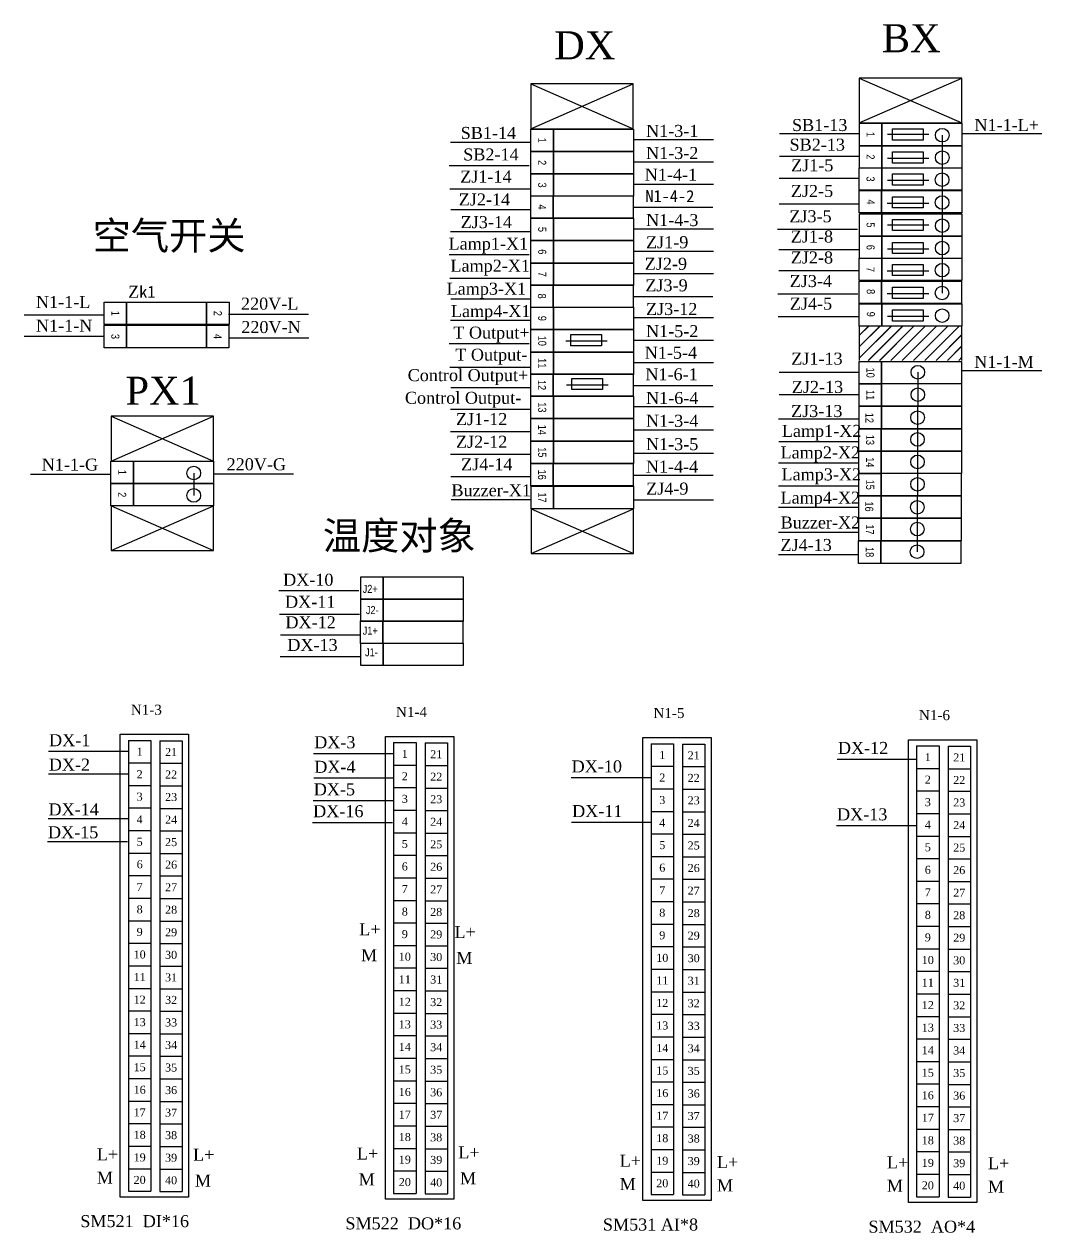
# Model space of a CAD drawing. Header units: millimetres. Extents: x 7991 to 14293, y 2067 to 5530.
# Drawn here: x 11749 to 14293, y 2510 to 5530 of the extents above; entities that cross this region are included whole.
import ezdxf

# ---------------------------------------------------------------- set-up
doc = ezdxf.new("R2010")
doc.units = ezdxf.units.MM
doc.layers.add('标注1', color=7, linetype='Continuous')
doc.styles.add('样式 1', font='times.ttf')

# ---------------------------------------------------------------- blocks, each defined once
blk = doc.blocks.new('*T1')
at = {"color": 0, "linetype": 'ByBlock', "lineweight": -2, "transparency": 16777216}
for p, q in [((0, 0), (56, 0)), ((0, 0), (0, -1126.7)), ((56, 0), (56, -1126.7)), ((0, -56.3), (56, -56.3)), ((0, -112.7), (56, -112.7)), ((0, -169), (56, -169)), ((0, -225.3), (56, -225.3)), ((0, -281.7), (56, -281.7)), ((0, -338), (56, -338)), ((0, -394.3), (56, -394.3)), ((0, -450.7), (56, -450.7)), ((0, -507), (56, -507)), ((0, -563.3), (56, -563.3)), ((0, -619.7), (56, -619.7)), ((0, -676), (56, -676)), ((0, -732.3), (56, -732.3)), ((0, -788.7), (56, -788.7)), ((0, -845), (56, -845)), ((0, -901.3), (56, -901.3)), ((0, -957.7), (56, -957.7)), ((0, -1014), (56, -1014)), ((0, -1070.3), (56, -1070.3)), ((0, -1126.7), (56, -1126.7))]:
    blk.add_line(p, q, dxfattribs=at)
at = {"color": 0, "transparency": 16777216, "char_height": 20, "width": 53, "attachment_point": 5, "style": '样式 1'}
for s, insert in [('1', (28, -28.2)), ('2', (28, -84.5)), ('3', (28, -140.8)), ('4', (28, -197.2)), ('5', (28, -253.5)), ('6', (28, -309.8)), ('7', (28, -366.2)), ('8', (28, -422.5)), ('9', (28, -478.8)), ('10', (28, -535.2)), ('11', (28, -591.5)), ('12', (28, -647.8)), ('13', (28, -704.2)), ('14', (28, -760.5)), ('15', (28, -816.8)), ('16', (28, -873.2)), ('17', (28, -929.5)), ('18', (28, -985.8)), ('19', (28, -1042.2)), ('20', (28, -1098.5))]:
    blk.add_mtext(s, dxfattribs=dict(at, insert=insert))
blk = doc.blocks.new('*T39')
at = {"color": 0, "linetype": 'ByBlock', "lineweight": -2, "transparency": 16777216}
for p, q in [((0, 0), (56, 0)), ((0, 0), (0, -1126.7)), ((56, 0), (56, -1126.7)), ((0, -56.3), (56, -56.3)), ((0, -112.7), (56, -112.7)), ((0, -169), (56, -169)), ((0, -225.3), (56, -225.3)), ((0, -281.7), (56, -281.7)), ((0, -338), (56, -338)), ((0, -394.3), (56, -394.3)), ((0, -450.7), (56, -450.7)), ((0, -507), (56, -507)), ((0, -563.3), (56, -563.3)), ((0, -619.7), (56, -619.7)), ((0, -676), (56, -676)), ((0, -732.3), (56, -732.3)), ((0, -788.7), (56, -788.7)), ((0, -845), (56, -845)), ((0, -901.3), (56, -901.3)), ((0, -957.7), (56, -957.7)), ((0, -1014), (56, -1014)), ((0, -1070.3), (56, -1070.3)), ((0, -1126.7), (56, -1126.7))]:
    blk.add_line(p, q, dxfattribs=at)
at = {"color": 0, "transparency": 16777216, "char_height": 20, "width": 53, "attachment_point": 5, "style": '样式 1'}
for s, insert in [('21', (28, -28.2)), ('22', (28, -84.5)), ('23', (28, -140.8)), ('24', (28, -197.2)), ('25', (28, -253.5)), ('26', (28, -309.8)), ('27', (28, -366.2)), ('28', (28, -422.5)), ('29', (28, -478.8)), ('30', (28, -535.2)), ('31', (28, -591.5)), ('32', (28, -647.8)), ('33', (28, -704.2)), ('34', (28, -760.5)), ('35', (28, -816.8)), ('36', (28, -873.2)), ('37', (28, -929.5)), ('38', (28, -985.8)), ('39', (28, -1042.2)), ('40', (28, -1098.5))]:
    blk.add_mtext(s, dxfattribs=dict(at, insert=insert))
blk = doc.blocks.new('*T40')
at = {"color": 0, "linetype": 'ByBlock', "lineweight": -2, "transparency": 16777216}
for p, q in [((0, 0), (56, 0)), ((0, 0), (0, -1126.7)), ((56, 0), (56, -1126.7)), ((0, -56.3), (56, -56.3)), ((0, -112.7), (56, -112.7)), ((0, -169), (56, -169)), ((0, -225.3), (56, -225.3)), ((0, -281.7), (56, -281.7)), ((0, -338), (56, -338)), ((0, -394.3), (56, -394.3)), ((0, -450.7), (56, -450.7)), ((0, -507), (56, -507)), ((0, -563.3), (56, -563.3)), ((0, -619.7), (56, -619.7)), ((0, -676), (56, -676)), ((0, -732.3), (56, -732.3)), ((0, -788.7), (56, -788.7)), ((0, -845), (56, -845)), ((0, -901.3), (56, -901.3)), ((0, -957.7), (56, -957.7)), ((0, -1014), (56, -1014)), ((0, -1070.3), (56, -1070.3)), ((0, -1126.7), (56, -1126.7))]:
    blk.add_line(p, q, dxfattribs=at)
at = {"color": 0, "transparency": 16777216, "char_height": 20, "width": 53, "attachment_point": 5, "style": '样式 1'}
for s, insert in [('1', (28, -28.2)), ('2', (28, -84.5)), ('3', (28, -140.8)), ('4', (28, -197.2)), ('5', (28, -253.5)), ('6', (28, -309.8)), ('7', (28, -366.2)), ('8', (28, -422.5)), ('9', (28, -478.8)), ('10', (28, -535.2)), ('11', (28, -591.5)), ('12', (28, -647.8)), ('13', (28, -704.2)), ('14', (28, -760.5)), ('15', (28, -816.8)), ('16', (28, -873.2)), ('17', (28, -929.5)), ('18', (28, -985.8)), ('19', (28, -1042.2)), ('20', (28, -1098.5))]:
    blk.add_mtext(s, dxfattribs=dict(at, insert=insert))
blk = doc.blocks.new('*T41')
at = {"color": 0, "linetype": 'ByBlock', "lineweight": -2, "transparency": 16777216}
for p, q in [((0, 0), (56, 0)), ((0, 0), (0, -1126.7)), ((56, 0), (56, -1126.7)), ((0, -56.3), (56, -56.3)), ((0, -112.7), (56, -112.7)), ((0, -169), (56, -169)), ((0, -225.3), (56, -225.3)), ((0, -281.7), (56, -281.7)), ((0, -338), (56, -338)), ((0, -394.3), (56, -394.3)), ((0, -450.7), (56, -450.7)), ((0, -507), (56, -507)), ((0, -563.3), (56, -563.3)), ((0, -619.7), (56, -619.7)), ((0, -676), (56, -676)), ((0, -732.3), (56, -732.3)), ((0, -788.7), (56, -788.7)), ((0, -845), (56, -845)), ((0, -901.3), (56, -901.3)), ((0, -957.7), (56, -957.7)), ((0, -1014), (56, -1014)), ((0, -1070.3), (56, -1070.3)), ((0, -1126.7), (56, -1126.7))]:
    blk.add_line(p, q, dxfattribs=at)
at = {"color": 0, "transparency": 16777216, "char_height": 20, "width": 53, "attachment_point": 5, "style": '样式 1'}
for s, insert in [('21', (28, -28.2)), ('22', (28, -84.5)), ('23', (28, -140.8)), ('24', (28, -197.2)), ('25', (28, -253.5)), ('26', (28, -309.8)), ('27', (28, -366.2)), ('28', (28, -422.5)), ('29', (28, -478.8)), ('30', (28, -535.2)), ('31', (28, -591.5)), ('32', (28, -647.8)), ('33', (28, -704.2)), ('34', (28, -760.5)), ('35', (28, -816.8)), ('36', (28, -873.2)), ('37', (28, -929.5)), ('38', (28, -985.8)), ('39', (28, -1042.2)), ('40', (28, -1098.5))]:
    blk.add_mtext(s, dxfattribs=dict(at, insert=insert))
blk = doc.blocks.new('*T43')
at = {"color": 0, "linetype": 'ByBlock', "lineweight": -2, "transparency": 16777216}
for p, q in [((0, 0), (56, 0)), ((0, 0), (0, -1126.7)), ((56, 0), (56, -1126.7)), ((0, -56.3), (56, -56.3)), ((0, -112.7), (56, -112.7)), ((0, -169), (56, -169)), ((0, -225.3), (56, -225.3)), ((0, -281.7), (56, -281.7)), ((0, -338), (56, -338)), ((0, -394.3), (56, -394.3)), ((0, -450.7), (56, -450.7)), ((0, -507), (56, -507)), ((0, -563.3), (56, -563.3)), ((0, -619.7), (56, -619.7)), ((0, -676), (56, -676)), ((0, -732.3), (56, -732.3)), ((0, -788.7), (56, -788.7)), ((0, -845), (56, -845)), ((0, -901.3), (56, -901.3)), ((0, -957.7), (56, -957.7)), ((0, -1014), (56, -1014)), ((0, -1070.3), (56, -1070.3)), ((0, -1126.7), (56, -1126.7))]:
    blk.add_line(p, q, dxfattribs=at)
at = {"color": 0, "transparency": 16777216, "char_height": 20, "width": 53, "attachment_point": 5, "style": '样式 1'}
for s, insert in [('1', (28, -28.2)), ('2', (28, -84.5)), ('3', (28, -140.8)), ('4', (28, -197.2)), ('5', (28, -253.5)), ('6', (28, -309.8)), ('7', (28, -366.2)), ('8', (28, -422.5)), ('9', (28, -478.8)), ('10', (28, -535.2)), ('11', (28, -591.5)), ('12', (28, -647.8)), ('13', (28, -704.2)), ('14', (28, -760.5)), ('15', (28, -816.8)), ('16', (28, -873.2)), ('17', (28, -929.5)), ('18', (28, -985.8)), ('19', (28, -1042.2)), ('20', (28, -1098.5))]:
    blk.add_mtext(s, dxfattribs=dict(at, insert=insert))
blk = doc.blocks.new('*T42')
at = {"color": 0, "linetype": 'ByBlock', "lineweight": -2, "transparency": 16777216}
for p, q in [((0, 0), (56, 0)), ((0, 0), (0, -1126.7)), ((56, 0), (56, -1126.7)), ((0, -56.3), (56, -56.3)), ((0, -112.7), (56, -112.7)), ((0, -169), (56, -169)), ((0, -225.3), (56, -225.3)), ((0, -281.7), (56, -281.7)), ((0, -338), (56, -338)), ((0, -394.3), (56, -394.3)), ((0, -450.7), (56, -450.7)), ((0, -507), (56, -507)), ((0, -563.3), (56, -563.3)), ((0, -619.7), (56, -619.7)), ((0, -676), (56, -676)), ((0, -732.3), (56, -732.3)), ((0, -788.7), (56, -788.7)), ((0, -845), (56, -845)), ((0, -901.3), (56, -901.3)), ((0, -957.7), (56, -957.7)), ((0, -1014), (56, -1014)), ((0, -1070.3), (56, -1070.3)), ((0, -1126.7), (56, -1126.7))]:
    blk.add_line(p, q, dxfattribs=at)
at = {"color": 0, "transparency": 16777216, "char_height": 20, "width": 53, "attachment_point": 5, "style": '样式 1'}
for s, insert in [('21', (28, -28.2)), ('22', (28, -84.5)), ('23', (28, -140.8)), ('24', (28, -197.2)), ('25', (28, -253.5)), ('26', (28, -309.8)), ('27', (28, -366.2)), ('28', (28, -422.5)), ('29', (28, -478.8)), ('30', (28, -535.2)), ('31', (28, -591.5)), ('32', (28, -647.8)), ('33', (28, -704.2)), ('34', (28, -760.5)), ('35', (28, -816.8)), ('36', (28, -873.2)), ('37', (28, -929.5)), ('38', (28, -985.8)), ('39', (28, -1042.2)), ('40', (28, -1098.5))]:
    blk.add_mtext(s, dxfattribs=dict(at, insert=insert))
blk = doc.blocks.new('*T44')
at = {"color": 0, "linetype": 'ByBlock', "lineweight": -2, "transparency": 16777216}
for p, q in [((0, 0), (56, 0)), ((0, 0), (0, -1126.7)), ((56, 0), (56, -1126.7)), ((0, -56.3), (56, -56.3)), ((0, -112.7), (56, -112.7)), ((0, -169), (56, -169)), ((0, -225.3), (56, -225.3)), ((0, -281.7), (56, -281.7)), ((0, -338), (56, -338)), ((0, -394.3), (56, -394.3)), ((0, -450.7), (56, -450.7)), ((0, -507), (56, -507)), ((0, -563.3), (56, -563.3)), ((0, -619.7), (56, -619.7)), ((0, -676), (56, -676)), ((0, -732.3), (56, -732.3)), ((0, -788.7), (56, -788.7)), ((0, -845), (56, -845)), ((0, -901.3), (56, -901.3)), ((0, -957.7), (56, -957.7)), ((0, -1014), (56, -1014)), ((0, -1070.3), (56, -1070.3)), ((0, -1126.7), (56, -1126.7))]:
    blk.add_line(p, q, dxfattribs=at)
at = {"color": 0, "transparency": 16777216, "char_height": 20, "width": 53, "attachment_point": 5, "style": '样式 1'}
for s, insert in [('1', (28, -28.2)), ('2', (28, -84.5)), ('3', (28, -140.8)), ('4', (28, -197.2)), ('5', (28, -253.5)), ('6', (28, -309.8)), ('7', (28, -366.2)), ('8', (28, -422.5)), ('9', (28, -478.8)), ('10', (28, -535.2)), ('11', (28, -591.5)), ('12', (28, -647.8)), ('13', (28, -704.2)), ('14', (28, -760.5)), ('15', (28, -816.8)), ('16', (28, -873.2)), ('17', (28, -929.5)), ('18', (28, -985.8)), ('19', (28, -1042.2)), ('20', (28, -1098.5))]:
    blk.add_mtext(s, dxfattribs=dict(at, insert=insert))
blk = doc.blocks.new('*T45')
at = {"color": 0, "linetype": 'ByBlock', "lineweight": -2, "transparency": 16777216}
for p, q in [((0, 0), (56, 0)), ((0, 0), (0, -1126.7)), ((56, 0), (56, -1126.7)), ((0, -56.3), (56, -56.3)), ((0, -112.7), (56, -112.7)), ((0, -169), (56, -169)), ((0, -225.3), (56, -225.3)), ((0, -281.7), (56, -281.7)), ((0, -338), (56, -338)), ((0, -394.3), (56, -394.3)), ((0, -450.7), (56, -450.7)), ((0, -507), (56, -507)), ((0, -563.3), (56, -563.3)), ((0, -619.7), (56, -619.7)), ((0, -676), (56, -676)), ((0, -732.3), (56, -732.3)), ((0, -788.7), (56, -788.7)), ((0, -845), (56, -845)), ((0, -901.3), (56, -901.3)), ((0, -957.7), (56, -957.7)), ((0, -1014), (56, -1014)), ((0, -1070.3), (56, -1070.3)), ((0, -1126.7), (56, -1126.7))]:
    blk.add_line(p, q, dxfattribs=at)
at = {"color": 0, "transparency": 16777216, "char_height": 20, "width": 53, "attachment_point": 5, "style": '样式 1'}
for s, insert in [('21', (28, -28.2)), ('22', (28, -84.5)), ('23', (28, -140.8)), ('24', (28, -197.2)), ('25', (28, -253.5)), ('26', (28, -309.8)), ('27', (28, -366.2)), ('28', (28, -422.5)), ('29', (28, -478.8)), ('30', (28, -535.2)), ('31', (28, -591.5)), ('32', (28, -647.8)), ('33', (28, -704.2)), ('34', (28, -760.5)), ('35', (28, -816.8)), ('36', (28, -873.2)), ('37', (28, -929.5)), ('38', (28, -985.8)), ('39', (28, -1042.2)), ('40', (28, -1098.5))]:
    blk.add_mtext(s, dxfattribs=dict(at, insert=insert))

msp = doc.modelspace()

# ---------------------------------------------------------------- hatches: boundary and pattern name
h = msp.add_hatch()
h.set_pattern_fill('JIS_LC_20', color=256)
h.set_pattern_definition([(45, (2418.348, 744.856), (-14.142136, 14.142136), []), (45, (2418.748, 744.856), (-14.142136, 14.142136), [])])
h.paths.add_polyline_path([(14092.899, 4774.792), (13892.899, 4774.792), (13836.899, 4774.792), (13836.899, 4689.876), (13892.899, 4689.876), (14092.899, 4689.876)])

# ---------------------------------------------------------------- linework, layer by layer
for p, q in [((13015.266, 5380.581), (13271.266, 5268.581)), ((13015.266, 5268.581), (13271.266, 5380.581)), ((13836.289, 5395.201), (14092.289, 5283.201)), ((13836.289, 5283.201), (14092.289, 5395.201)), ((13636.64, 5256.405), (13836.64, 5256.405)), ((14092.64, 5256.405), (14292.64, 5256.405)), ((12814.919, 5235.131), (13014.919, 5235.131)), ((13271.926, 5241.785), (13471.926, 5241.785)), ((13906.718, 5254.8), (14010.604, 5254.8)), ((14043.649, 5252.494), (14043.688, 5196.257)), ((13636.64, 5200.405), (13836.64, 5200.405)), ((13906.718, 5194.992), (14010.604, 5194.992)), ((14043.457, 5197.296), (14043.496, 5141.059)), ((12811.521, 5177.126), (13011.521, 5177.126)), ((13271.926, 5185.785), (13471.926, 5185.785)), ((13636.448, 5145.207), (13836.448, 5145.207)), ((13906.526, 5139.794), (14010.412, 5139.794)), ((14043.304, 5140.268), (14043.568, 5026.38)), ((12813.15, 5118.315), (13013.15, 5118.315)), ((13271.926, 5129.785), (13471.926, 5129.785)), ((13635.963, 5080.885), (13835.963, 5080.885)), ((13906.373, 5082.765), (14010.259, 5082.765)), ((12815.431, 5066.83), (13015.431, 5066.83)), ((13270.195, 5072.442), (13470.195, 5072.442)), ((13271.866, 5018.893), (13471.866, 5018.893)), ((13632.17, 5017.688), (13832.17, 5017.688)), ((13906.637, 5028.687), (14010.523, 5028.687)), ((14043.568, 5026.38), (14043.607, 4970.143)), ((12814.858, 5012.238), (13014.858, 5012.238)), ((12811.46, 4954.234), (13011.46, 4954.234)), ((13271.866, 4962.893), (13471.866, 4962.893)), ((13635.632, 4967.13), (13835.632, 4967.13)), ((13906.637, 4968.878), (14010.523, 4968.878)), ((14043.376, 4971.182), (14043.415, 4914.945)), ((12813.089, 4895.423), (13013.089, 4895.423)), ((13271.866, 4906.893), (13471.866, 4906.893)), ((13635.632, 4914.7), (13835.632, 4914.7)), ((13906.445, 4913.68), (14010.331, 4913.68)), ((14043.223, 4914.154), (14043.262, 4857.917)), ((12815.37, 4843.938), (13015.37, 4843.938)), ((13270.134, 4849.549), (13470.134, 4849.549)), ((13633.074, 4855.876), (13833.074, 4855.876)), ((13906.291, 4856.652), (14010.178, 4856.652)), ((11749.225, 4803.47), (11949.225, 4803.47)), ((12259.754, 4804.989), (12459.754, 4804.989)), ((12814.858, 4789.982), (13014.858, 4789.982)), ((13271.866, 4796.636), (13471.866, 4796.636)), ((13633.348, 4799.358), (13833.348, 4799.358)), ((13836.899, 4689.876), (13836.899, 4774.792)), ((13906.566, 4800.134), (14010.452, 4800.134)), ((14092.899, 4689.876), (14092.899, 4774.792)), ((11749.225, 4750.306), (11949.225, 4750.306)), ((12260.514, 4746.509), (12460.514, 4746.509)), ((12811.46, 4731.978), (13011.46, 4731.978)), ((13102.725, 4738.438), (13206.612, 4738.438)), ((13271.866, 4740.636), (13471.866, 4740.636)), ((13271.866, 4684.636), (13471.866, 4684.636)), ((12813.089, 4673.167), (13013.089, 4673.167)), ((13636.254, 4660.367), (13836.254, 4660.367)), ((13982.694, 4660.121), (13981.923, 4492.15)), ((14092.253, 4664.623), (14292.253, 4664.623)), ((12815.37, 4621.681), (13015.37, 4621.681)), ((13104.89, 4628.788), (13208.776, 4628.788)), ((13270.134, 4627.293), (13470.134, 4627.293)), ((13636.254, 4604.367), (13836.254, 4604.367)), ((12814.858, 4567.726), (13014.858, 4567.726)), ((13271.866, 4574.38), (13471.866, 4574.38)), ((11966.443, 4550.31), (12222.443, 4438.31)), ((11966.443, 4438.31), (12222.443, 4550.31)), ((13634.371, 4544.103), (13834.371, 4544.103)), ((12814.843, 4512.26), (13014.843, 4512.26)), ((13271.782, 4516.633), (13471.782, 4516.633)), ((13635.167, 4487.4), (13835.167, 4487.4)), ((13981.923, 4492.15), (13981.446, 4211.428)), ((12814.843, 4455.598), (13014.843, 4455.598)), ((13271.782, 4458.273), (13471.782, 4458.273)), ((13634.371, 4433.432), (13834.371, 4433.432)), ((11765.001, 4405.842), (11965.001, 4405.842)), ((12173.17, 4408.233), (12173.21, 4351.996)), ((12222.505, 4406.459), (12422.505, 4406.459)), ((12815.29, 4399.209), (13015.29, 4399.209)), ((13271.416, 4402.915), (13471.416, 4402.915)), ((13634.371, 4376.279), (13834.371, 4376.279)), ((11966.521, 4326.314), (12222.521, 4214.314)), ((11966.521, 4214.314), (12222.521, 4326.314)), ((12816.169, 4342.047), (13016.169, 4342.047)), ((13016.128, 4319.176), (13272.128, 4207.176)), ((13016.128, 4207.176), (13272.128, 4319.176)), ((13272.128, 4341.714), (13472.128, 4341.714)), ((13634.371, 4322.934), (13834.371, 4322.934)), ((13634.607, 4260.789), (13834.607, 4260.789)), ((13634.171, 4204.695), (13834.171, 4204.695)), ((12385.989, 4114.46), (12585.989, 4114.46)), ((12387.619, 4055.649), (12587.619, 4055.649)), ((12389.9, 4004.164), (12589.9, 4004.164)), ((12389.388, 3950.208), (12589.388, 3950.208)), ((12009.884, 3712.076), (11809.884, 3712.076)), ((12672.537, 3706.584), (12472.537, 3706.584)), ((13981.459, 3692.781), (13781.459, 3692.781)), ((12009.884, 3655.743), (11809.884, 3655.743)), ((12672.782, 3645.577), (12472.782, 3645.577)), ((13316.026, 3646.241), (13116.026, 3646.241)), ((12671.521, 3588.847), (12471.521, 3588.847)), ((12009.044, 3543.849), (11809.044, 3543.849)), ((12669.94, 3534.305), (12469.94, 3534.305)), ((13317.25, 3534.917), (13117.25, 3534.917)), ((13979.298, 3526.416), (13779.298, 3526.416)), ((12007.845, 3486.297), (11807.845, 3486.297))]:
    msp.add_line(p, q)
for points in [[(13015.266, 5268.581), (13271.266, 5268.581), (13271.266, 5380.581), (13015.266, 5380.581)], [(13836.289, 5283.201), (14092.289, 5283.201), (14092.289, 5395.201), (13836.289, 5395.201)], [(13015.926, 5267.861), (13071.926, 5267.861), (13071.926, 5211.861), (13015.926, 5211.861)], [(13071.926, 5267.861), (13271.926, 5267.861), (13271.926, 5211.861), (13071.926, 5211.861)], [(13836.64, 5282.314), (13892.64, 5282.314), (13892.64, 5226.314), (13836.64, 5226.314)], [(13892.64, 5282.314), (14092.64, 5282.314), (14092.64, 5226.314), (13892.64, 5226.314)], [(13919.513, 5268.314), (13996.433, 5268.314), (13996.433, 5240.314), (13919.513, 5240.314)], [(13836.64, 5226.314), (13892.64, 5226.314), (13892.64, 5170.314), (13836.64, 5170.314)], [(13892.64, 5226.314), (14092.64, 5226.314), (14092.64, 5170.314), (13892.64, 5170.314)], [(13015.926, 5211.861), (13071.926, 5211.861), (13071.926, 5155.861), (13015.926, 5155.861)], [(13071.926, 5211.861), (13271.926, 5211.861), (13271.926, 5155.861), (13071.926, 5155.861)], [(13919.513, 5210.876), (13996.433, 5210.876), (13996.433, 5182.876), (13919.513, 5182.876)], [(13836.448, 5171.116), (13892.448, 5171.116), (13892.448, 5115.116), (13836.448, 5115.116)], [(13892.448, 5171.116), (14092.448, 5171.116), (14092.448, 5115.116), (13892.448, 5115.116)], [(13015.926, 5155.861), (13071.926, 5155.861), (13071.926, 5099.861), (13015.926, 5099.861)], [(13071.926, 5155.861), (13271.926, 5155.861), (13271.926, 5099.861), (13071.926, 5099.861)], [(13919.322, 5155.678), (13996.241, 5155.678), (13996.241, 5127.678), (13919.322, 5127.678)], [(13836.294, 5114.088), (13892.294, 5114.088), (13892.294, 5058.088), (13836.294, 5058.088)], [(13892.294, 5114.088), (14092.294, 5114.088), (14092.294, 5058.088), (13892.294, 5058.088)], [(13015.175, 5101.203), (13071.175, 5101.203), (13071.175, 5045.203), (13015.175, 5045.203)], [(13071.175, 5101.203), (13271.175, 5101.203), (13271.175, 5045.203), (13071.175, 5045.203)], [(13919.168, 5098.65), (13996.088, 5098.65), (13996.088, 5070.65), (13919.168, 5070.65)], [(13015.866, 5044.969), (13071.866, 5044.969), (13071.866, 4988.969), (13015.866, 4988.969)], [(13071.866, 5044.969), (13271.866, 5044.969), (13271.866, 4988.969), (13071.866, 4988.969)], [(13836.558, 5056.2), (13892.558, 5056.2), (13892.558, 5000.2), (13836.558, 5000.2)], [(13892.558, 5056.2), (14092.558, 5056.2), (14092.558, 5000.2), (13892.558, 5000.2)], [(13919.432, 5042.2), (13996.352, 5042.2), (13996.352, 5014.2), (13919.432, 5014.2)], [(13015.866, 4988.969), (13071.866, 4988.969), (13071.866, 4932.969), (13015.866, 4932.969)], [(13071.866, 4988.969), (13271.866, 4988.969), (13271.866, 4932.969), (13071.866, 4932.969)], [(13836.558, 5000.2), (13892.558, 5000.2), (13892.558, 4944.2), (13836.558, 4944.2)], [(13892.558, 5000.2), (14092.558, 5000.2), (14092.558, 4944.2), (13892.558, 4944.2)], [(13919.432, 4984.763), (13996.352, 4984.763), (13996.352, 4956.763), (13919.432, 4956.763)], [(13015.866, 4932.969), (13071.866, 4932.969), (13071.866, 4876.969), (13015.866, 4876.969)], [(13071.866, 4932.969), (13271.866, 4932.969), (13271.866, 4876.969), (13071.866, 4876.969)], [(13836.367, 4945.003), (13892.367, 4945.003), (13892.367, 4889.003), (13836.367, 4889.003)], [(13892.367, 4945.003), (14092.367, 4945.003), (14092.367, 4889.003), (13892.367, 4889.003)], [(13919.24, 4929.565), (13996.16, 4929.565), (13996.16, 4901.565), (13919.24, 4901.565)], [(13015.114, 4878.311), (13071.114, 4878.311), (13071.114, 4822.311), (13015.114, 4822.311)], [(13071.114, 4878.311), (13271.114, 4878.311), (13271.114, 4822.311), (13071.114, 4822.311)], [(13836.213, 4887.974), (13892.213, 4887.974), (13892.213, 4831.974), (13836.213, 4831.974)], [(13892.213, 4887.974), (14092.213, 4887.974), (14092.213, 4831.974), (13892.213, 4831.974)], [(13919.087, 4872.536), (13996.007, 4872.536), (13996.007, 4844.536), (13919.087, 4844.536)], [(11949.212, 4835.243), (12005.212, 4835.243), (12005.212, 4779.243), (11949.212, 4779.243)], [(12005.212, 4835.243), (12205.212, 4835.243), (12205.212, 4779.243), (12005.212, 4779.243)], [(12205.212, 4835.243), (12261.212, 4835.243), (12261.212, 4779.243), (12205.212, 4779.243)], [(13015.866, 4822.712), (13071.866, 4822.712), (13071.866, 4766.712), (13015.866, 4766.712)], [(13071.866, 4822.712), (13271.866, 4822.712), (13271.866, 4766.712), (13071.866, 4766.712)], [(13836.487, 4831.456), (13892.487, 4831.456), (13892.487, 4775.456), (13836.487, 4775.456)], [(13892.487, 4831.456), (14092.487, 4831.456), (14092.487, 4775.456), (13892.487, 4775.456)], [(13919.361, 4816.018), (13996.281, 4816.018), (13996.281, 4788.018), (13919.361, 4788.018)], [(11949.03, 4777.446), (12005.03, 4777.446), (12005.03, 4721.446), (11949.03, 4721.446)], [(12005.03, 4777.446), (12205.03, 4777.446), (12205.03, 4721.446), (12005.03, 4721.446)], [(12205.03, 4777.446), (12261.03, 4777.446), (12261.03, 4721.446), (12205.03, 4721.446)], [(13015.866, 4766.712), (13071.866, 4766.712), (13071.866, 4710.712), (13015.866, 4710.712)], [(13071.866, 4766.712), (13271.866, 4766.712), (13271.866, 4710.712), (13071.866, 4710.712)], [(13115.521, 4754.323), (13192.441, 4754.323), (13192.441, 4726.323), (13115.521, 4726.323)], [(13015.866, 4710.712), (13071.866, 4710.712), (13071.866, 4654.712), (13015.866, 4654.712)], [(13071.866, 4710.712), (13271.866, 4710.712), (13271.866, 4654.712), (13071.866, 4654.712)], [(13836.254, 4687.032), (13892.254, 4687.032), (13892.254, 4631.032), (13836.254, 4631.032)], [(13892.254, 4687.032), (14092.254, 4687.032), (14092.254, 4631.032), (13892.254, 4631.032)], [(13015.114, 4656.054), (13071.114, 4656.054), (13071.114, 4600.054), (13015.114, 4600.054)], [(13071.114, 4656.054), (13271.114, 4656.054), (13271.114, 4600.054), (13071.114, 4600.054)], [(13117.686, 4644.673), (13194.605, 4644.673), (13194.605, 4616.673), (13117.686, 4616.673)], [(13836.254, 4631.032), (13892.254, 4631.032), (13892.254, 4575.032), (13836.254, 4575.032)], [(13892.224, 4631.664), (14092.224, 4631.664), (14092.224, 4575.664), (13892.224, 4575.664)], [(13015.866, 4600.456), (13071.866, 4600.456), (13071.866, 4544.456), (13015.866, 4544.456)], [(13071.866, 4600.456), (13271.866, 4600.456), (13271.866, 4544.456), (13071.866, 4544.456)], [(13836.124, 4575.127), (13892.124, 4575.127), (13892.124, 4519.127), (13836.124, 4519.127)], [(13892.124, 4575.127), (14092.124, 4575.127), (14092.124, 4519.127), (13892.124, 4519.127)], [(11966.443, 4438.31), (12222.443, 4438.31), (12222.443, 4550.31), (11966.443, 4550.31)], [(13015.782, 4544.188), (13071.782, 4544.188), (13071.782, 4488.188), (13015.782, 4488.188)], [(13071.782, 4544.188), (13271.782, 4544.188), (13271.782, 4488.188), (13071.782, 4488.188)], [(13835.483, 4519.061), (13891.483, 4519.061), (13891.483, 4463.061), (13835.483, 4463.061)], [(13891.483, 4519.061), (14091.483, 4519.061), (14091.482, 4463.061), (13891.483, 4463.061)], [(13015.782, 4488.072), (13071.782, 4488.072), (13071.782, 4432.072), (13015.782, 4432.072)], [(13071.782, 4488.072), (13271.782, 4488.072), (13271.782, 4432.072), (13071.782, 4432.072)], [(13835.483, 4463.061), (13891.483, 4463.061), (13891.483, 4407.061), (13835.483, 4407.061)], [(13891.483, 4463.061), (14091.483, 4463.061), (14091.483, 4407.061), (13891.483, 4407.061)], [(11966.161, 4438.053), (12022.161, 4438.053), (12022.161, 4382.053), (11966.161, 4382.053)], [(12022.161, 4438.053), (12222.161, 4438.053), (12222.161, 4382.053), (12022.161, 4382.053)], [(13015.416, 4432.155), (13071.416, 4432.155), (13071.416, 4376.155), (13015.416, 4376.155)], [(13071.416, 4432.155), (13271.416, 4432.155), (13271.416, 4376.155), (13071.416, 4376.155)], [(11966.161, 4382.053), (12022.161, 4382.053), (12022.161, 4326.053), (11966.161, 4326.053)], [(12022.161, 4382.053), (12222.161, 4382.053), (12222.161, 4326.053), (12022.161, 4326.053)], [(13835.483, 4407.061), (13891.483, 4407.061), (13891.483, 4351.061), (13835.483, 4351.061)], [(13891.454, 4407.693), (14091.454, 4407.693), (14091.454, 4351.693), (13891.454, 4351.693)], [(13016.128, 4375.176), (13072.128, 4375.176), (13072.128, 4319.176), (13016.128, 4319.176)], [(13072.128, 4375.176), (13272.128, 4375.176), (13272.128, 4319.176), (13072.128, 4319.176)], [(13835.353, 4351.156), (13891.353, 4351.156), (13891.353, 4295.156), (13835.353, 4295.156)], [(13891.353, 4351.156), (14091.353, 4351.156), (14091.353, 4295.156), (13891.353, 4295.156)], [(11966.521, 4214.314), (12222.521, 4214.314), (12222.521, 4326.314), (11966.521, 4326.314)], [(13016.128, 4207.176), (13272.128, 4207.176), (13272.128, 4319.176), (13016.128, 4319.176)], [(13835.006, 4295.16), (13891.006, 4295.16), (13891.006, 4239.16), (13835.006, 4239.16)], [(13891.006, 4295.16), (14091.006, 4295.16), (14091.004, 4239.16), (13891.006, 4239.16)], [(13834.407, 4238.598), (13890.407, 4238.598), (13890.407, 4182.598), (13834.407, 4182.598)], [(13890.407, 4238.598), (14090.407, 4238.598), (14090.407, 4182.598), (13890.407, 4182.598)], [(12590.395, 4149.195), (12646.395, 4149.195), (12646.395, 4093.195), (12590.395, 4093.195)], [(12646.395, 4149.195), (12846.395, 4149.195), (12846.395, 4093.195), (12646.395, 4093.195)], [(12590.395, 4093.195), (12646.395, 4093.195), (12646.395, 4037.195), (12590.395, 4037.195)], [(12646.395, 4093.195), (12846.395, 4093.195), (12846.395, 4037.195), (12646.395, 4037.195)], [(12589.643, 4038.537), (12645.643, 4038.537), (12645.643, 3982.537), (12589.643, 3982.537)], [(12645.643, 4038.537), (12845.643, 4038.537), (12845.643, 3982.537), (12645.643, 3982.537)], [(12590.395, 3982.938), (12646.395, 3982.938), (12646.395, 3926.938), (12590.395, 3926.938)], [(12646.395, 3982.938), (12846.395, 3982.938), (12846.395, 3926.938), (12646.395, 3926.938)]]:
    msp.add_lwpolyline(points, close=True)
at = {"color": 32, "true_color": 0xcd6928}
for points in [[(11989.362, 3755.449), (12160.171, 3755.449), (12160.171, 2599.019), (11989.362, 2599.019)], [(12652.015, 3749.956), (12822.825, 3749.956), (12822.825, 2593.526), (12652.015, 2593.526)], [(13295.523, 3747.058), (13466.333, 3747.058), (13466.333, 2590.628), (13295.523, 2590.628)], [(13959.153, 3741.745), (14129.962, 3741.745), (14129.962, 2585.315), (13959.153, 2585.315)]]:
    msp.add_lwpolyline(points, close=True, dxfattribs=at)
for centre in [(14043.649, 5252.494), (14043.649, 5196.494), (14043.457, 5141.296), (14043.304, 5084.268), (14043.568, 5026.38), (14043.568, 4970.38), (14043.376, 4915.182), (14043.223, 4858.154), (14043.497, 4801.636), (13982.694, 4660.121), (13982.694, 4604.121), (13982.118, 4546.688), (13981.923, 4492.15), (13981.923, 4436.15), (12173.17, 4408.233), (13981.923, 4380.15), (12173.17, 4352.233), (13981.348, 4322.717), (13981.446, 4268.25), (13980.847, 4211.687)]:
    msp.add_circle(centre, 17)

# ---------------------------------------------------------------- block references
for name, p in [('*T1', (12009.884, 3740.243)), ('*T39', (12088.407, 3739.391)), ('*T40', (12672.537, 3734.75)), ('*T41', (12751.06, 3733.898)), ('*T43', (13316.046, 3731.851)), ('*T42', (13394.568, 3730.999)), ('*T44', (13979.675, 3726.539)), ('*T45', (14058.198, 3725.686))]:
    msp.add_blockref(name, p)

# ---------------------------------------------------------------- texts
at = {"char_height": 30, "attachment_point": 1, "style": '样式 1'}
for s, width, heights, insert in [('SB1-13', 200, [0], (13668.182, 5292.915)), ('N1-1-L+', 200, [0], (14124.182, 5292.915)), ('SB1-14', 200, [0], (12840.236, 5273.174)), ('N1-3-1', 200, [30.519], (13303.469, 5278.295)), ('SB2-13', 200, [0], (13662.121, 5243.852)), ('SB2-14', 200, [0], (12846.548, 5219.351)), ('N1-3-2', 200, [0], (13303.469, 5222.963)), ('N1-4-1', 200, [0], (13300.208, 5169.013)), ('ZJ1-5', 200, [0], (13665.955, 5192.389)), ('ZJ1-14', 200, [0], (12839.047, 5164.165)), ('ZJ2-14', 200, [0], (12835.324, 5106.835)), ('{\\fSimSun|b0|i0|c134|p2;N1-4-2}', 200, [0], (13301.828, 5115.173)), ('ZJ2-5', 200, [0], (13665.47, 5128.067)), ('ZJ3-14', 200, [0], (12840.175, 5050.281)), ('N1-4-3', 200, [30.519], (13303.408, 5055.403)), ('ZJ3-5', 200, [0], (13661.677, 5064.869)), ('ZJ1-8', 200, [0], (13665.139, 5014.312)), ('Lamp1-X1', 200, [0], (12809.937, 4996.459)), ('ZJ1-9', 200, [0], (13303.408, 5000.071)), ('ZJ2-8', 200, [0], (13665.139, 4961.882)), ('Lamp2-X1', 200, [0], (12814.619, 4941.273)), ('ZJ2-9', 200, [0], (13300.147, 4946.121)), ('ZJ3-4', 200, [0], (13662.581, 4903.058)), ('Z{\\fSimSun|b0|i0|c134|p2;k1}', 200, [0], (12009.067, 4876.154)), ('Lamp3-X1', 200, [0], (12805.04, 4883.943)), ('ZJ3-9', 200, [0], (13301.768, 4892.281)), ('N1-1-L', 200, [0], (11778.732, 4850.652)), ('220V-L', 200, [0], (12291.148, 4846.512)), ('ZJ3-12', 200, [30.519], (13303.408, 4833.146)), ('ZJ4-5', 200, [0], (13662.855, 4846.54)), ('Lamp4-X1', 200, [0], (12815.808, 4828.025)), ('N1-1-N', 200, [0], (11778.732, 4791.477)), ('220V-N', 200, [0], (12291.908, 4788.032)), ('T Output+', 200, [0], (12821.835, 4774.203)), ('N1-5-2', 200, [0], (13303.408, 4777.815)), ('T Output-', 200, [0], (12826.659, 4719.016)), ('N1-5-4', 200, [0], (13300.147, 4723.864)), ('ZJ1-13', 200, [0], (13666.402, 4709.133)), ('N1-1-M', 200, [0], (14123.795, 4701.133)), ('Control Output+', 398.55513, [0], (12707.733, 4667.848)), ('N1-6-1', 200, [0], (13301.768, 4670.024)), ('ZJ2-13', 200, [0], (13667.796, 4638.46)), ('Control Output-', 398.55513, [0], (12700.842, 4611.217)), ('N1-6-4', 200, [30.519], (13303.408, 4610.89)), ('ZJ3-13', 200, [0], (13665.913, 4578.196)), ('ZJ1-12', 200, [0], (12828.414, 4558.11)), ('N1-3-4', 200, [0], (13303.324, 4553.812)), ('ZJ2-12', 200, [0], (12828.414, 4501.447)), ('Lamp1-X2', 200, [0], (13642.817, 4528.658)), ('N1-3-5', 200, [0], (13303.324, 4495.452)), ('Lamp2-X2', 200, [0], (13639.631, 4474.691)), ('N1-1-G', 200, [0], (11792.997, 4444.319)), ('220V-G', 200, [0], (12255.246, 4445.167)), ('ZJ4-14', 200, [0], (12841.187, 4445.058)), ('N1-4-4', 200, [30.519], (13302.958, 4439.425)), ('Lamp3-X2', 200, [0], (13642.02, 4419.926)), ('Buzzer-X1', 200, [0], (12817.119, 4380.09)), ('ZJ4-9', 200, [0], (13303.761, 4384.445)), ('Lamp4-X2', 200, [0], (13639.631, 4361.804)), ('Buzzer-X2', 200, [0], (13639.868, 4299.659)), ('ZJ4-13', 200, [0], (13639.431, 4243.565)), ('DX-10', 200, [0], (12396.364, 4156.685)), ('DX-11', 200, [0], (12401.189, 4101.499)), ('DX-12', 398.55513, [0], (12402.149, 4050.331)), ('DX-13', 398.55513, [0], (12406.86, 3993.699))]:
    msp.add_mtext_dynamic_manual_height_columns(s, width=width, gutter_width=150, heights=heights, dxfattribs=dict(at, insert=insert))
at = {"char_height": 20, "width": 56, "attachment_point": 5, "rotation": 270, "style": '样式 1'}
for s, insert in [('{\\fArial Narrow|b0|i0|c0|p34;1}', (13864.64, 5254.314)), ('{\\fArial Narrow|b0|i0|c0|p34;1}', (13043.926, 5239.861)), ('{\\fArial Narrow|b0|i0|c0|p34;2}', (13864.64, 5198.314)), ('{\\fArial Narrow|b0|i0|c0|p34;2}', (13043.926, 5183.861)), ('{\\fArial Narrow|b0|i0|c0|p34;3}', (13864.448, 5143.116)), ('{\\fArial Narrow|b0|i0|c0|p34;3}', (13043.926, 5127.861)), ('{\\fArial Narrow|b0|i0|c0|p34;4}', (13043.175, 5073.203)), ('{\\fArial Narrow|b0|i0|c134|p34;4}', (13865.058, 5085.602)), ('{\\fArial Narrow|b0|i0|c134|p34;5}', (13043.866, 5016.969)), ('{\\fArial Narrow|b0|i0|c134|p34;5}', (13864.558, 5028.2)), ('{\\fArial Narrow|b0|i0|c134|p34;6}', (13043.866, 4960.969)), ('{\\fArial Narrow|b0|i0|c134|p34;6}', (13864.558, 4972.2)), ('{\\fArial Narrow|b0|i0|c134|p34;7}', (13043.866, 4904.969)), ('{\\fArial Narrow|b0|i0|c134|p34;7}', (13864.367, 4917.003)), ('{\\fArial Narrow|b0|i0|c134|p34;8}', (13865.058, 4861.591)), ('{\\fArial Narrow|b0|i0|c134|p34;8}', (13043.114, 4850.311)), ('{\\fArial Narrow|b0|i0|c0|p34;1}', (11977.212, 4807.243)), ('{\\fArial Narrow|b0|i0|c0|p34;2}', (12233.212, 4807.243)), ('{\\fArial Narrow|b0|i0|c0|p34;9}', (13865.332, 4805.073)), ('{\\fArial Narrow|b0|i0|c134|p34;9}', (13043.866, 4794.712)), ('{\\fArial Narrow|b0|i0|c0|p34;3}', (11977.03, 4749.446)), ('{\\fArial Narrow|b0|i0|c0|p34;4}', (12233.03, 4749.446)), ('{\\fArial Narrow|b0|i0|c134|p34;10}', (13043.866, 4738.712)), ('{\\fArial Narrow|b0|i0|c134|p34;11}', (13043.866, 4682.712)), ('{\\fArial Narrow|b0|i0|c134|p34;10}', (13864.254, 4659.032)), ('{\\fArial Narrow|b0|i0|c134|p34;12}', (13043.114, 4628.054)), ('{\\fArial Narrow|b0|i0|c134|p34;11}', (13864.254, 4603.032)), ('{\\fArial Narrow|b0|i0|c134|p34;13}', (13043.866, 4572.456)), ('{\\fArial Narrow|b0|i0|c134|p34;12}', (13861.907, 4546.044)), ('{\\fArial Narrow|b0|i0|c134|p34;1\\fArial Narrow|b0|i0|c0|p34;4}', (13043.782, 4516.188)), ('{\\fArial Narrow|b0|i0|c134|p34;13}', (13863.483, 4491.061)), ('{\\fArial Narrow|b0|i0|c134|p34;1\\fArial Narrow|b0|i0|c0|p34;5}', (13043.782, 4460.072)), ('{\\fArial Narrow|b0|i0|c134|p34;14}', (13863.483, 4435.061)), ('{\\fArial Narrow|b0|i0|c0|p34;1}', (11994.161, 4410.053)), ('{\\fArial Narrow|b0|i0|c134|p34;1\\fArial Narrow|b0|i0|c0|p34;6}', (13043.416, 4404.155)), ('{\\fArial Narrow|b0|i0|c134|p34;15}', (13863.483, 4379.061)), ('{\\fArial Narrow|b0|i0|c0|p34;2}', (11994.161, 4354.053)), ('{\\fArial Narrow|b0|i0|c134|p34;1\\fArial Narrow|b0|i0|c0|p34;7}', (13044.128, 4347.176)), ('{\\fArial Narrow|b0|i0|c134|p34;16}', (13861.134, 4324.667)), ('{\\fArial Narrow|b0|i0|c0|p34;17}', (13863.006, 4267.16)), ('{\\fArial Narrow|b0|i0|c134|p34;18}', (13862.407, 4210.598))]:
    msp.add_mtext(s, dxfattribs=dict(at, insert=insert))
at = {"style": '样式 1'}
for s, insert, char_height, width, attachment_point in [('{\\fArial Narrow|b0|i0|c134|p34;J2+}', (12613.914, 4118.636), 20, 56, 5), ('{\\fArial Narrow|b0|i0|c134|p34;J2-}', (12619.163, 4065.649), 20, 56, 5), ('{\\fArial Narrow|b0|i0|c134|p34;J1+}', (12614.205, 4014.164), 20, 56, 5), ('{\\fArial Narrow|b0|i0|c134|p34;J1-}', (12617.065, 3960.208), 20, 56, 5), ('SM521  DI*16', (11889.463, 2553.789), 30, 354.64904, 1), ('SM522  DO*16', (12552.116, 2548.296), 30, 354.64904, 1), ('SM531 AI*8', (13195.624, 2545.398), 30, 354.64904, 1), ('SM532  AO*4', (13859.254, 2540.085), 30, 354.64904, 1)]:
    msp.add_mtext(s, dxfattribs=dict(at, insert=insert, char_height=char_height, width=width, attachment_point=attachment_point))
at = {"layer": '标注1', "style": '样式 1'}
for s, insert, char_height, width, attachment_point in [('BX', (13966.321, 5529.926), 70, 964.50707, 2), ('DX', (13150.359, 5512.151), 70, 964.50707, 2), ('{\\fSimSun|b0|i0|c134|p2;空气开关}', (12111.397, 5036.657), 70, 964.50707, 2), ('PX1', (12096.474, 4648.957), 70, 964.50707, 2), ('{\\fSimSun|b0|i0|c134|p2;温度对象}', (12686.711, 4286.819), 70, 964.50707, 2), ('N1-3', (12054.609, 3816.74), 25, 200, 5), ('N1-4', (12717.262, 3811.247), 25, 200, 5), ('N1-5', (13360.77, 3808.348), 25, 200, 5), ('N1-6', (14024.4, 3803.036), 25, 200, 5), ('DX-1', (11811.334, 3725.568), 30, 200, 7), ('DX-3', (12473.987, 3720.075), 30, 200, 7), ('DX-12', (13782.909, 3706.273), 30, 200, 7), ('DX-2', (11810.764, 3664.537), 30, 200, 7), ('DX-4', (12474.231, 3659.069), 30, 200, 7), ('DX-10', (13117.476, 3659.732), 30, 200, 7), ('DX-5', (12472.97, 3602.338), 30, 200, 7), ('DX-14', (11809.924, 3552.643), 30, 200, 7), ('DX-16', (12471.39, 3547.797), 30, 200, 7), ('DX-11', (13118.7, 3548.409), 30, 200, 7), ('DX-13', (13780.748, 3539.907), 30, 200, 7), ('DX-15', (11808.725, 3495.09), 30, 200, 7), ('L+', (12586.636, 3253.128), 30, 200, 7), ('L+', (12824.752, 3246.325), 30, 200, 7), ('M', (12591.082, 3188.472), 30, 200, 7), ('M', (12829.197, 3181.669), 30, 200, 7), ('L+', (11930.799, 2690.712), 30, 200, 7), ('L+', (12171.411, 2689.897), 30, 200, 7), ('L+', (12580.726, 2692.744), 30, 200, 7), ('L+', (12834.229, 2695.591), 30, 200, 7), ('L+', (13237.644, 2674.651), 30, 200, 7), ('L+', (13480.587, 2671.313), 30, 200, 7), ('L+', (13905.326, 2670.543), 30, 200, 7), ('L+', (14158.018, 2668.49), 30, 200, 7), ('M', (11930.799, 2632.353), 30, 200, 7), ('M', (12585.172, 2628.088), 30, 200, 7), ('M', (12838.675, 2630.935), 30, 200, 7), ('M', (12175.856, 2625.241), 30, 200, 7), ('M', (13237.644, 2616.293), 30, 200, 7), ('M', (13480.587, 2612.954), 30, 200, 7), ('M', (13905.326, 2612.185), 30, 200, 7), ('M', (14158.018, 2610.131), 30, 200, 7)]:
    msp.add_mtext(s, dxfattribs=dict(at, insert=insert, char_height=char_height, width=width, attachment_point=attachment_point))

doc.saveas('drawing.dxf')
